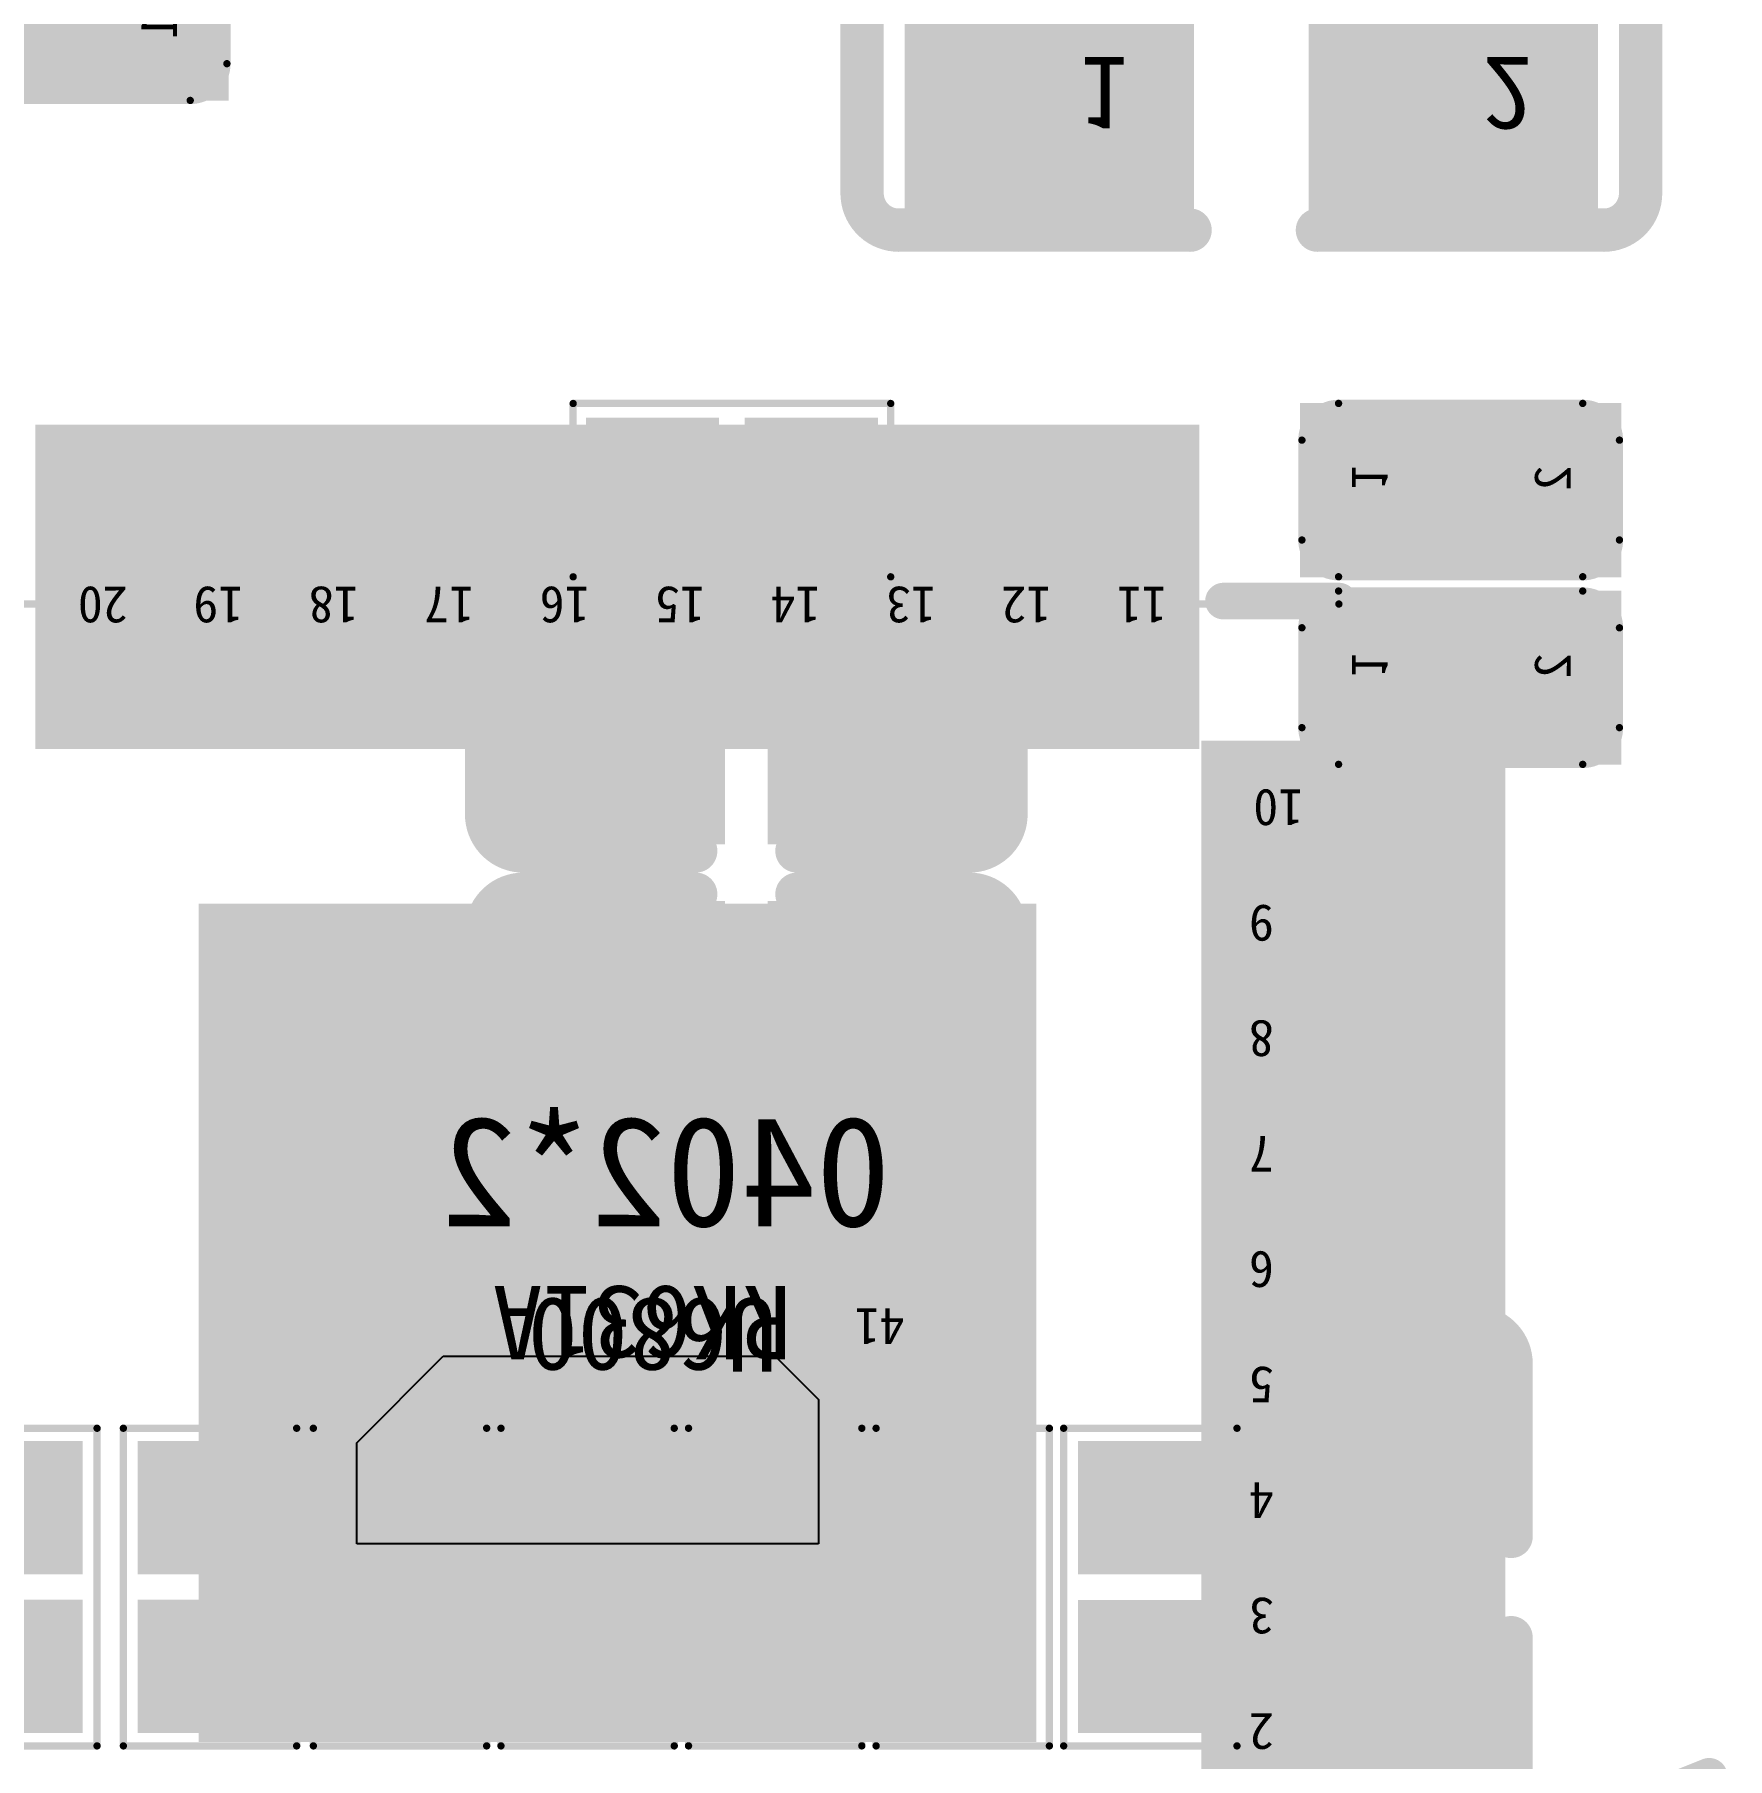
# Model space of a CAD drawing. Header units: millimetres. Extents: x 7.33 to 10.08, y 7.01 to 8.78.
# Drawn here: x 9.3666 to 9.5976, y 7.521 to 7.7561 of the extents above; entities that cross this region are included whole.
import ezdxf

# ---------------------------------------------------------------- set-up
doc = ezdxf.new("R2010")
doc.units = ezdxf.units.MM
doc.header["$MEASUREMENT"] = 0
for name, color, linetype in [('BottomLayer', 5, 'Continuous'), ('BottomOverlay', 54, 'Continuous'), ('BottomPaste', 16, 'Continuous'), ('BottomSolder', 6, 'Continuous'), ('Mechanical16', 56, 'Continuous'), ('Mechanical19', 56, 'Continuous'), ('Mechanical20', 56, 'Continuous'), ('Mechanical21', 56, 'Continuous'), ('Mechanical5', 56, 'Continuous'), ('TopLayer', 1, 'Continuous'), ('TopOverlay', 2, 'Continuous'), ('TopPaste', 8, 'Continuous'), ('TopSolder', 216, 'Continuous')]:
    doc.layers.add(name, color=color, linetype=linetype)

# ---------------------------------------------------------------- blocks, each defined once
blk = doc.blocks.new('QFN40_5R00X5R00X0R90_T_10')
at = {"layer": 'Mechanical16'}
for points, const_width in [([(-0.09862, 0.09803), (-0.09862, -0.09803)], 0.001), ([(-0.14914, 0.08185), (-0.14914, 0.06185)], 0.005), ([(-0.12414, 0.07185), (-0.14914, 0.06185)], 0.005), ([(-0.09863, -0.08268), (-0.09863, -0.09843)], 0.005), ([(-0.08288, -0.09843), (-0.09863, -0.09843)], 0.005), ([(0.09862, -0.09803), (-0.09862, -0.09803)], 0.001)]:
    blk.add_lwpolyline(points, dxfattribs=dict(at, const_width=const_width))
for points, const_width in [([(-0.15039, 0.06185, 1), (-0.14789, 0.06185, 1)], 0.0025), ([(-0.15039, 0.06185, 1), (-0.14789, 0.06185, 1)], 0.0025), ([(-0.09988, -0.08268, 1), (-0.09738, -0.08268, 1)], 0.0025), ([(-0.09988, -0.09843, 1), (-0.09738, -0.09843, 1)], 0.0025), ([(-0.09988, -0.09843, 1), (-0.09738, -0.09843, 1)], 0.0025), ([(-0.08413, -0.09843, 1), (-0.08163, -0.09843, 1)], 0.0025), ([(-0.09887, -0.09803, 1), (-0.09837, -0.09803, 1)], 0.0005), ([(-0.09887, -0.09803, 1), (-0.09837, -0.09803, 1)], 0.0005)]:
    blk.add_lwpolyline(points, format="xyb", close=True, dxfattribs=dict(at, const_width=const_width))
at = {"layer": 'TopLayer'}
for points in [[(-0.11732, 0.05059), (-0.08386, 0.05059), (-0.11732, 0.05965), (-0.08386, 0.05965)], [(-0.05335, -0.05315), (0.05295, -0.05315), (-0.05335, 0.05315), (0.05295, 0.05315)], [(-0.11732, 0.03484), (-0.08386, 0.03484), (-0.11732, 0.0439), (-0.08386, 0.0439)], [(-0.11732, 0.01909), (-0.08386, 0.01909), (-0.11732, 0.02815), (-0.08386, 0.02815)], [(-0.11732, 0.00334), (-0.08386, 0.00334), (-0.11732, 0.0124), (-0.08386, 0.0124)], [(-0.11732, -0.0124), (-0.08386, -0.0124), (-0.11732, -0.00334), (-0.08386, -0.00334)], [(-0.11732, -0.02815), (-0.08386, -0.02815), (-0.11732, -0.01909), (-0.08386, -0.01909)], [(-0.11732, -0.0439), (-0.08386, -0.0439), (-0.11732, -0.03484), (-0.08386, -0.03484)], [(-0.11732, -0.05965), (-0.08386, -0.05965), (-0.11732, -0.05059), (-0.08386, -0.05059)], [(-0.11732, -0.0754), (-0.08386, -0.0754), (-0.11732, -0.06634), (-0.08386, -0.06634)], [(-0.0756, -0.1185), (-0.06654, -0.1185), (-0.0756, -0.08228), (-0.06654, -0.08228)], [(-0.05984, -0.1185), (-0.05079, -0.1185), (-0.05984, -0.08228), (-0.05079, -0.08228)], [(-0.0441, -0.1185), (-0.03504, -0.1185), (-0.0441, -0.08228), (-0.03504, -0.08228)], [(-0.02834, -0.1185), (-0.01929, -0.1185), (-0.02834, -0.08228), (-0.01929, -0.08228)], [(-0.0126, -0.1185), (-0.00354, -0.1185), (-0.0126, -0.08228), (-0.00354, -0.08228)], [(0.00314, -0.1185), (0.0122, -0.1185), (0.00314, -0.08228), (0.0122, -0.08228)], [(0.01889, -0.1185), (0.02795, -0.1185), (0.01889, -0.08228), (0.02795, -0.08228)], [(0.03464, -0.1185), (0.0437, -0.1185), (0.03464, -0.08228), (0.0437, -0.08228)], [(0.05039, -0.1185), (0.05945, -0.1185), (0.05039, -0.08228), (0.05945, -0.08228)], [(0.06614, -0.1185), (0.0752, -0.1185), (0.06614, -0.08228), (0.0752, -0.08228)]]:
    blk.add_solid(points, dxfattribs=at)
at = {"layer": 'TopOverlay', "const_width": 0.005}
for points in [[(-0.14914, 0.08185), (-0.14914, 0.06185)], [(-0.12414, 0.07185), (-0.14914, 0.06185)], [(-0.09863, -0.08268), (-0.09863, -0.09843)], [(-0.08288, -0.09843), (-0.09863, -0.09843)]]:
    blk.add_lwpolyline(points, dxfattribs=at)
at = {"layer": 'TopOverlay', "const_width": 0.0025}
for points in [[(-0.15039, 0.06185, 1), (-0.14789, 0.06185, 1)], [(-0.15039, 0.06185, 1), (-0.14789, 0.06185, 1)], [(-0.09988, -0.08268, 1), (-0.09738, -0.08268, 1)], [(-0.09988, -0.09843, 1), (-0.09738, -0.09843, 1)], [(-0.09988, -0.09843, 1), (-0.09738, -0.09843, 1)], [(-0.08413, -0.09843, 1), (-0.08163, -0.09843, 1)]]:
    blk.add_lwpolyline(points, format="xyb", close=True, dxfattribs=at)
at = {"layer": 'TopPaste'}
for points in [[(-0.11732, 0.05059), (-0.08386, 0.05059), (-0.11732, 0.05965), (-0.08386, 0.05965)], [(-0.05335, -0.05315), (0.05295, -0.05315), (-0.05335, 0.05315), (0.05295, 0.05315)], [(-0.11732, 0.03484), (-0.08386, 0.03484), (-0.11732, 0.0439), (-0.08386, 0.0439)], [(-0.11732, 0.01909), (-0.08386, 0.01909), (-0.11732, 0.02815), (-0.08386, 0.02815)], [(-0.11732, 0.00334), (-0.08386, 0.00334), (-0.11732, 0.0124), (-0.08386, 0.0124)], [(-0.11732, -0.0124), (-0.08386, -0.0124), (-0.11732, -0.00334), (-0.08386, -0.00334)], [(-0.11732, -0.02815), (-0.08386, -0.02815), (-0.11732, -0.01909), (-0.08386, -0.01909)], [(-0.11732, -0.0439), (-0.08386, -0.0439), (-0.11732, -0.03484), (-0.08386, -0.03484)], [(-0.11732, -0.05965), (-0.08386, -0.05965), (-0.11732, -0.05059), (-0.08386, -0.05059)], [(-0.11732, -0.0754), (-0.08386, -0.0754), (-0.11732, -0.06634), (-0.08386, -0.06634)], [(-0.0756, -0.1185), (-0.06654, -0.1185), (-0.0756, -0.08228), (-0.06654, -0.08228)], [(-0.05984, -0.1185), (-0.05079, -0.1185), (-0.05984, -0.08228), (-0.05079, -0.08228)], [(-0.0441, -0.1185), (-0.03504, -0.1185), (-0.0441, -0.08228), (-0.03504, -0.08228)], [(-0.02834, -0.1185), (-0.01929, -0.1185), (-0.02834, -0.08228), (-0.01929, -0.08228)], [(-0.0126, -0.1185), (-0.00354, -0.1185), (-0.0126, -0.08228), (-0.00354, -0.08228)], [(0.00314, -0.1185), (0.0122, -0.1185), (0.00314, -0.08228), (0.0122, -0.08228)], [(0.01889, -0.1185), (0.02795, -0.1185), (0.01889, -0.08228), (0.02795, -0.08228)], [(0.03464, -0.1185), (0.0437, -0.1185), (0.03464, -0.08228), (0.0437, -0.08228)], [(0.05039, -0.1185), (0.05945, -0.1185), (0.05039, -0.08228), (0.05945, -0.08228)], [(0.06614, -0.1185), (0.0752, -0.1185), (0.06614, -0.08228), (0.0752, -0.08228)]]:
    blk.add_solid(points, dxfattribs=at)
at = {"layer": 'TopSolder'}
for points in [[(-0.12132, 0.04659), (-0.07986, 0.04659), (-0.12132, 0.06365), (-0.07986, 0.06365)], [(-0.05735, -0.05715), (0.05695, -0.05715), (-0.05735, 0.05715), (0.05695, 0.05715)], [(-0.12132, 0.03084), (-0.07986, 0.03084), (-0.12132, 0.0479), (-0.07986, 0.0479)], [(-0.12132, 0.01509), (-0.07986, 0.01509), (-0.12132, 0.03215), (-0.07986, 0.03215)], [(-0.12132, -0.00066), (-0.07986, -0.00066), (-0.12132, 0.0164), (-0.07986, 0.0164)], [(-0.12132, -0.0164), (-0.07986, -0.0164), (-0.12132, 0.00066), (-0.07986, 0.00066)], [(-0.12132, -0.03215), (-0.07986, -0.03215), (-0.12132, -0.01509), (-0.07986, -0.01509)], [(-0.12132, -0.0479), (-0.07986, -0.0479), (-0.12132, -0.03084), (-0.07986, -0.03084)], [(-0.12132, -0.06365), (-0.07986, -0.06365), (-0.12132, -0.04659), (-0.07986, -0.04659)], [(-0.12132, -0.0794), (-0.07986, -0.0794), (-0.12132, -0.06234), (-0.07986, -0.06234)], [(-0.0796, -0.1225), (-0.06254, -0.1225), (-0.0796, -0.07828), (-0.06254, -0.07828)], [(-0.06384, -0.1225), (-0.04679, -0.1225), (-0.06384, -0.07828), (-0.04679, -0.07828)], [(-0.0481, -0.1225), (-0.03104, -0.1225), (-0.0481, -0.07828), (-0.03104, -0.07828)], [(-0.03234, -0.1225), (-0.01529, -0.1225), (-0.03234, -0.07828), (-0.01529, -0.07828)], [(-0.0166, -0.1225), (0.00046, -0.1225), (-0.0166, -0.07828), (0.00046, -0.07828)], [(-0.00086, -0.1225), (0.0162, -0.1225), (-0.00086, -0.07828), (0.0162, -0.07828)], [(0.01489, -0.1225), (0.03195, -0.1225), (0.01489, -0.07828), (0.03195, -0.07828)], [(0.03064, -0.1225), (0.0477, -0.1225), (0.03064, -0.07828), (0.0477, -0.07828)], [(0.04639, -0.1225), (0.06345, -0.1225), (0.04639, -0.07828), (0.06345, -0.07828)], [(0.06214, -0.1225), (0.0792, -0.1225), (0.06214, -0.07828), (0.0792, -0.07828)]]:
    blk.add_solid(points, dxfattribs=at)
at = {"layer": 'Mechanical19'}
blk.add_text('U6800', height=0.01, dxfattribs=at).set_placement((-0.022, -0.00333))
at = {"layer": 'Mechanical20'}
for s, p in [('2', (-0.08975, 0.05325)), ('3', (-0.08975, 0.0375)), ('4', (-0.08975, 0.02175)), ('5', (-0.08975, 0.006)), ('41', (-0.03937, -0.00197)), ('6', (-0.08975, -0.00974)), ('7', (-0.08975, -0.02548)), ('8', (-0.08975, -0.04124)), ('9', (-0.08975, -0.05698)), ('10', (-0.09375, -0.07274)), ('11', (-0.07513, -0.10039)), ('12', (-0.05938, -0.10039)), ('13', (-0.04363, -0.10039)), ('14', (-0.02788, -0.10039)), ('15', (-0.01213, -0.10039)), ('16', (0.00361, -0.10039)), ('17', (0.01936, -0.10039)), ('18', (0.03511, -0.10039)), ('19', (0.05086, -0.10039)), ('20', (0.06661, -0.10039))]:
    blk.add_text(s, height=0.005, dxfattribs=at).set_placement(p)
at = {"layer": 'Mechanical21'}
blk.add_text('RK631A', height=0.01, dxfattribs=at).set_placement((-0.024, -0.005))
blk = doc.blocks.new('R0201_B_31')
at = {"layer": 'BottomLayer'}
for points in [[(-0.01792, -0.00788), (-0.00375, -0.00788), (-0.01792, 0.00787), (-0.00375, 0.00787)], [(0.00374, -0.00788), (0.01791, -0.00788), (0.00374, 0.00787), (0.01791, 0.00787)]]:
    blk.add_solid(points, dxfattribs=at)
at = {"layer": 'BottomOverlay', "const_width": 0.001}
for points in [[(-0.02166, -0.01182), (-0.02166, 0.01182)], [(-0.02166, 0.01182), (0.02166, 0.01182)], [(0.02166, -0.01182), (0.02166, 0.01182)], [(-0.02166, -0.01182), (0.02166, -0.01182)]]:
    blk.add_lwpolyline(points, dxfattribs=at)
at = {"layer": 'BottomOverlay', "const_width": 0.0005}
for points in [[(-0.02191, 0.01182, 1), (-0.02141, 0.01182, 1)], [(-0.02191, 0.01182, 1), (-0.02141, 0.01182, 1)], [(0.02141, 0.01182, 1), (0.02191, 0.01182, 1)], [(0.02141, 0.01182, 1), (0.02191, 0.01182, 1)], [(-0.02191, -0.01182, 1), (-0.02141, -0.01182, 1)], [(-0.02191, -0.01182, 1), (-0.02141, -0.01182, 1)], [(0.02141, -0.01182, 1), (0.02191, -0.01182, 1)], [(0.02141, -0.01182, 1), (0.02191, -0.01182, 1)]]:
    blk.add_lwpolyline(points, format="xyb", close=True, dxfattribs=at)
at = {"layer": 'BottomPaste'}
for points in [[(-0.01792, -0.00788), (-0.00375, -0.00788), (-0.01792, 0.00787), (-0.00375, 0.00787)], [(0.00374, -0.00788), (0.01791, -0.00788), (0.00374, 0.00787), (0.01791, 0.00787)]]:
    blk.add_solid(points, dxfattribs=at)
at = {"layer": 'BottomSolder'}
for points in [[(-0.01992, -0.00988), (-0.00175, -0.00988), (-0.01992, 0.00987), (-0.00175, 0.00987)], [(0.00174, -0.00988), (0.01991, -0.00988), (0.00174, 0.00987), (0.01991, 0.00987)]]:
    blk.add_solid(points, dxfattribs=at)
blk = doc.blocks.new('R0201_B_44')
at = {"layer": 'BottomLayer'}
for points in [[(-0.01792, -0.00788), (-0.00375, -0.00788), (-0.01792, 0.00787), (-0.00375, 0.00787)], [(0.00374, -0.00788), (0.01791, -0.00788), (0.00374, 0.00787), (0.01791, 0.00787)]]:
    blk.add_solid(points, dxfattribs=at)
at = {"layer": 'BottomOverlay', "const_width": 0.001}
for points in [[(-0.02166, 0.01182), (-0.02166, -0.01182)], [(-0.02166, 0.01182), (0.02166, 0.01182)], [(0.02166, 0.01182), (0.02166, -0.01182)], [(-0.02166, -0.01182), (0.02166, -0.01182)]]:
    blk.add_lwpolyline(points, dxfattribs=at)
at = {"layer": 'BottomOverlay', "const_width": 0.0005}
for points in [[(-0.02191, 0.01182, 1), (-0.02141, 0.01182, 1)], [(-0.02191, 0.01182, 1), (-0.02141, 0.01182, 1)], [(0.02141, 0.01182, 1), (0.02191, 0.01182, 1)], [(0.02141, 0.01182, 1), (0.02191, 0.01182, 1)], [(-0.02191, -0.01182, 1), (-0.02141, -0.01182, 1)], [(-0.02191, -0.01182, 1), (-0.02141, -0.01182, 1)], [(0.02141, -0.01182, 1), (0.02191, -0.01182, 1)], [(0.02141, -0.01182, 1), (0.02191, -0.01182, 1)]]:
    blk.add_lwpolyline(points, format="xyb", close=True, dxfattribs=at)
at = {"layer": 'BottomPaste'}
for points in [[(-0.01792, -0.00788), (-0.00375, -0.00788), (-0.01792, 0.00787), (-0.00375, 0.00787)], [(0.00374, -0.00788), (0.01791, -0.00788), (0.00374, 0.00787), (0.01791, 0.00787)]]:
    blk.add_solid(points, dxfattribs=at)
at = {"layer": 'BottomSolder'}
for points in [[(-0.01992, -0.00988), (-0.00175, -0.00988), (-0.01992, 0.00987), (-0.00175, 0.00987)], [(0.00174, -0.00988), (0.01991, -0.00988), (0.00174, 0.00987), (0.01991, 0.00987)]]:
    blk.add_solid(points, dxfattribs=at)
blk = doc.blocks.new('R0201_B_47')
at = {"layer": 'BottomLayer'}
for points in [[(-0.01792, -0.00788), (-0.00375, -0.00788), (-0.01792, 0.00787), (-0.00375, 0.00787)], [(0.00374, -0.00788), (0.01791, -0.00788), (0.00374, 0.00787), (0.01791, 0.00787)]]:
    blk.add_solid(points, dxfattribs=at)
at = {"layer": 'BottomOverlay', "const_width": 0.001}
for points in [[(-0.02166, -0.01182), (-0.02166, 0.01182)], [(0.02166, 0.01182), (-0.02166, 0.01182)], [(0.02166, -0.01182), (0.02166, 0.01182)], [(0.02166, -0.01182), (-0.02166, -0.01182)]]:
    blk.add_lwpolyline(points, dxfattribs=at)
at = {"layer": 'BottomOverlay', "const_width": 0.0005}
for points in [[(-0.02191, 0.01182, 1), (-0.02141, 0.01182, 1)], [(-0.02191, 0.01182, 1), (-0.02141, 0.01182, 1)], [(0.02141, 0.01182, 1), (0.02191, 0.01182, 1)], [(0.02141, 0.01182, 1), (0.02191, 0.01182, 1)], [(-0.02191, -0.01182, 1), (-0.02141, -0.01182, 1)], [(-0.02191, -0.01182, 1), (-0.02141, -0.01182, 1)], [(0.02141, -0.01182, 1), (0.02191, -0.01182, 1)], [(0.02141, -0.01182, 1), (0.02191, -0.01182, 1)]]:
    blk.add_lwpolyline(points, format="xyb", close=True, dxfattribs=at)
at = {"layer": 'BottomPaste'}
for points in [[(-0.01792, -0.00788), (-0.00375, -0.00788), (-0.01792, 0.00787), (-0.00375, 0.00787)], [(0.00374, -0.00788), (0.01791, -0.00788), (0.00374, 0.00787), (0.01791, 0.00787)]]:
    blk.add_solid(points, dxfattribs=at)
at = {"layer": 'BottomSolder'}
for points in [[(-0.01992, -0.00988), (-0.00175, -0.00988), (-0.01992, 0.00987), (-0.00175, 0.00987)], [(0.00174, -0.00988), (0.01991, -0.00988), (0.00174, 0.00987), (0.01991, 0.00987)]]:
    blk.add_solid(points, dxfattribs=at)
blk = doc.blocks.new('R0201_B_48')
at = {"layer": 'BottomLayer'}
for points in [[(-0.01792, -0.00788), (-0.00375, -0.00788), (-0.01792, 0.00787), (-0.00375, 0.00787)], [(0.00374, -0.00788), (0.01791, -0.00788), (0.00374, 0.00787), (0.01791, 0.00787)]]:
    blk.add_solid(points, dxfattribs=at)
at = {"layer": 'BottomOverlay', "const_width": 0.001}
for points in [[(-0.02166, -0.01182), (-0.02166, 0.01182)], [(0.02166, 0.01182), (-0.02166, 0.01182)], [(0.02166, -0.01182), (0.02166, 0.01182)], [(0.02166, -0.01182), (-0.02166, -0.01182)]]:
    blk.add_lwpolyline(points, dxfattribs=at)
at = {"layer": 'BottomOverlay', "const_width": 0.0005}
for points in [[(-0.02191, 0.01182, 1), (-0.02141, 0.01182, 1)], [(-0.02191, 0.01182, 1), (-0.02141, 0.01182, 1)], [(0.02141, 0.01182, 1), (0.02191, 0.01182, 1)], [(0.02141, 0.01182, 1), (0.02191, 0.01182, 1)], [(-0.02191, -0.01182, 1), (-0.02141, -0.01182, 1)], [(-0.02191, -0.01182, 1), (-0.02141, -0.01182, 1)], [(0.02141, -0.01182, 1), (0.02191, -0.01182, 1)], [(0.02141, -0.01182, 1), (0.02191, -0.01182, 1)]]:
    blk.add_lwpolyline(points, format="xyb", close=True, dxfattribs=at)
at = {"layer": 'BottomPaste'}
for points in [[(-0.01792, -0.00788), (-0.00375, -0.00788), (-0.01792, 0.00787), (-0.00375, 0.00787)], [(0.00374, -0.00788), (0.01791, -0.00788), (0.00374, 0.00787), (0.01791, 0.00787)]]:
    blk.add_solid(points, dxfattribs=at)
at = {"layer": 'BottomSolder'}
for points in [[(-0.01992, -0.00988), (-0.00175, -0.00988), (-0.01992, 0.00987), (-0.00175, 0.00987)], [(0.00174, -0.00988), (0.01991, -0.00988), (0.00174, 0.00987), (0.01991, 0.00987)]]:
    blk.add_solid(points, dxfattribs=at)
blk = doc.blocks.new('R0201_B_49')
at = {"layer": 'BottomLayer'}
for points in [[(-0.01792, -0.00788), (-0.00375, -0.00788), (-0.01792, 0.00787), (-0.00375, 0.00787)], [(0.00374, -0.00788), (0.01791, -0.00788), (0.00374, 0.00787), (0.01791, 0.00787)]]:
    blk.add_solid(points, dxfattribs=at)
at = {"layer": 'BottomOverlay', "const_width": 0.001}
for points in [[(-0.02166, 0.01182), (-0.02166, -0.01182)], [(-0.02166, 0.01182), (0.02166, 0.01182)], [(0.02166, 0.01182), (0.02166, -0.01182)], [(-0.02166, -0.01182), (0.02166, -0.01182)]]:
    blk.add_lwpolyline(points, dxfattribs=at)
at = {"layer": 'BottomOverlay', "const_width": 0.0005}
for points in [[(-0.02191, 0.01182, 1), (-0.02141, 0.01182, 1)], [(-0.02191, 0.01182, 1), (-0.02141, 0.01182, 1)], [(0.02141, 0.01182, 1), (0.02191, 0.01182, 1)], [(0.02141, 0.01182, 1), (0.02191, 0.01182, 1)], [(-0.02191, -0.01182, 1), (-0.02141, -0.01182, 1)], [(-0.02191, -0.01182, 1), (-0.02141, -0.01182, 1)], [(0.02141, -0.01182, 1), (0.02191, -0.01182, 1)], [(0.02141, -0.01182, 1), (0.02191, -0.01182, 1)]]:
    blk.add_lwpolyline(points, format="xyb", close=True, dxfattribs=at)
at = {"layer": 'BottomPaste'}
for points in [[(-0.01792, -0.00788), (-0.00375, -0.00788), (-0.01792, 0.00787), (-0.00375, 0.00787)], [(0.00374, -0.00788), (0.01791, -0.00788), (0.00374, 0.00787), (0.01791, 0.00787)]]:
    blk.add_solid(points, dxfattribs=at)
at = {"layer": 'BottomSolder'}
for points in [[(-0.01992, -0.00988), (-0.00175, -0.00988), (-0.01992, 0.00987), (-0.00175, 0.00987)], [(0.00174, -0.00988), (0.01991, -0.00988), (0.00174, 0.00987), (0.01991, 0.00987)]]:
    blk.add_solid(points, dxfattribs=at)
blk = doc.blocks.new('R0201_B_50')
at = {"layer": 'BottomLayer'}
for points in [[(-0.01792, -0.00788), (-0.00375, -0.00788), (-0.01792, 0.00787), (-0.00375, 0.00787)], [(0.00374, -0.00788), (0.01791, -0.00788), (0.00374, 0.00787), (0.01791, 0.00787)]]:
    blk.add_solid(points, dxfattribs=at)
at = {"layer": 'BottomOverlay', "const_width": 0.001}
for points in [[(-0.02166, -0.01182), (-0.02166, 0.01182)], [(0.02166, 0.01182), (-0.02166, 0.01182)], [(0.02166, -0.01182), (0.02166, 0.01182)], [(0.02166, -0.01182), (-0.02166, -0.01182)]]:
    blk.add_lwpolyline(points, dxfattribs=at)
at = {"layer": 'BottomOverlay', "const_width": 0.0005}
for points in [[(-0.02191, 0.01182, 1), (-0.02141, 0.01182, 1)], [(-0.02191, 0.01182, 1), (-0.02141, 0.01182, 1)], [(0.02141, 0.01182, 1), (0.02191, 0.01182, 1)], [(0.02141, 0.01182, 1), (0.02191, 0.01182, 1)], [(-0.02191, -0.01182, 1), (-0.02141, -0.01182, 1)], [(-0.02191, -0.01182, 1), (-0.02141, -0.01182, 1)], [(0.02141, -0.01182, 1), (0.02191, -0.01182, 1)], [(0.02141, -0.01182, 1), (0.02191, -0.01182, 1)]]:
    blk.add_lwpolyline(points, format="xyb", close=True, dxfattribs=at)
at = {"layer": 'BottomPaste'}
for points in [[(-0.01792, -0.00788), (-0.00375, -0.00788), (-0.01792, 0.00787), (-0.00375, 0.00787)], [(0.00374, -0.00788), (0.01791, -0.00788), (0.00374, 0.00787), (0.01791, 0.00787)]]:
    blk.add_solid(points, dxfattribs=at)
at = {"layer": 'BottomSolder'}
for points in [[(-0.01992, -0.00988), (-0.00175, -0.00988), (-0.01992, 0.00987), (-0.00175, 0.00987)], [(0.00174, -0.00988), (0.01991, -0.00988), (0.00174, 0.00987), (0.01991, 0.00987)]]:
    blk.add_solid(points, dxfattribs=at)
blk = doc.blocks.new('R0201_B_51')
at = {"layer": 'BottomLayer'}
for points in [[(-0.01792, -0.00788), (-0.00375, -0.00788), (-0.01792, 0.00787), (-0.00375, 0.00787)], [(0.00374, -0.00788), (0.01791, -0.00788), (0.00374, 0.00787), (0.01791, 0.00787)]]:
    blk.add_solid(points, dxfattribs=at)
at = {"layer": 'BottomOverlay', "const_width": 0.001}
for points in [[(-0.02166, 0.01182), (-0.02166, -0.01182)], [(-0.02166, 0.01182), (0.02166, 0.01182)], [(0.02166, 0.01182), (0.02166, -0.01182)], [(-0.02166, -0.01182), (0.02166, -0.01182)]]:
    blk.add_lwpolyline(points, dxfattribs=at)
at = {"layer": 'BottomOverlay', "const_width": 0.0005}
for points in [[(-0.02191, 0.01182, 1), (-0.02141, 0.01182, 1)], [(-0.02191, 0.01182, 1), (-0.02141, 0.01182, 1)], [(0.02141, 0.01182, 1), (0.02191, 0.01182, 1)], [(0.02141, 0.01182, 1), (0.02191, 0.01182, 1)], [(-0.02191, -0.01182, 1), (-0.02141, -0.01182, 1)], [(-0.02191, -0.01182, 1), (-0.02141, -0.01182, 1)], [(0.02141, -0.01182, 1), (0.02191, -0.01182, 1)], [(0.02141, -0.01182, 1), (0.02191, -0.01182, 1)]]:
    blk.add_lwpolyline(points, format="xyb", close=True, dxfattribs=at)
at = {"layer": 'BottomPaste'}
for points in [[(-0.01792, -0.00788), (-0.00375, -0.00788), (-0.01792, 0.00787), (-0.00375, 0.00787)], [(0.00374, -0.00788), (0.01791, -0.00788), (0.00374, 0.00787), (0.01791, 0.00787)]]:
    blk.add_solid(points, dxfattribs=at)
at = {"layer": 'BottomSolder'}
for points in [[(-0.01992, -0.00988), (-0.00175, -0.00988), (-0.01992, 0.00987), (-0.00175, 0.00987)], [(0.00174, -0.00988), (0.01991, -0.00988), (0.00174, 0.00987), (0.01991, 0.00987)]]:
    blk.add_solid(points, dxfattribs=at)
blk = doc.blocks.new('R0201_B_52')
at = {"layer": 'BottomLayer'}
for points in [[(-0.01792, -0.00788), (-0.00375, -0.00788), (-0.01792, 0.00787), (-0.00375, 0.00787)], [(0.00374, -0.00788), (0.01791, -0.00788), (0.00374, 0.00787), (0.01791, 0.00787)]]:
    blk.add_solid(points, dxfattribs=at)
at = {"layer": 'BottomOverlay', "const_width": 0.001}
for points in [[(-0.02166, -0.01182), (-0.02166, 0.01182)], [(0.02166, 0.01182), (-0.02166, 0.01182)], [(0.02166, -0.01182), (0.02166, 0.01182)], [(0.02166, -0.01182), (-0.02166, -0.01182)]]:
    blk.add_lwpolyline(points, dxfattribs=at)
at = {"layer": 'BottomOverlay', "const_width": 0.0005}
for points in [[(-0.02191, 0.01182, 1), (-0.02141, 0.01182, 1)], [(-0.02191, 0.01182, 1), (-0.02141, 0.01182, 1)], [(0.02141, 0.01182, 1), (0.02191, 0.01182, 1)], [(0.02141, 0.01182, 1), (0.02191, 0.01182, 1)], [(-0.02191, -0.01182, 1), (-0.02141, -0.01182, 1)], [(-0.02191, -0.01182, 1), (-0.02141, -0.01182, 1)], [(0.02141, -0.01182, 1), (0.02191, -0.01182, 1)], [(0.02141, -0.01182, 1), (0.02191, -0.01182, 1)]]:
    blk.add_lwpolyline(points, format="xyb", close=True, dxfattribs=at)
at = {"layer": 'BottomPaste'}
for points in [[(-0.01792, -0.00788), (-0.00375, -0.00788), (-0.01792, 0.00787), (-0.00375, 0.00787)], [(0.00374, -0.00788), (0.01791, -0.00788), (0.00374, 0.00787), (0.01791, 0.00787)]]:
    blk.add_solid(points, dxfattribs=at)
at = {"layer": 'BottomSolder'}
for points in [[(-0.01992, -0.00988), (-0.00175, -0.00988), (-0.01992, 0.00987), (-0.00175, 0.00987)], [(0.00174, -0.00988), (0.01991, -0.00988), (0.00174, 0.00987), (0.01991, 0.00987)]]:
    blk.add_solid(points, dxfattribs=at)
blk = doc.blocks.new('C0402_B_244')
at = {"layer": 'BottomLayer'}
for points in [[(-0.0069, -0.01083), (-0.0069, 0.01082), (-0.02855, -0.01083), (-0.02855, 0.01082)], [(0.02855, -0.01083), (0.02855, 0.01082), (0.0069, -0.01083), (0.0069, 0.01082)]]:
    blk.add_solid(points, dxfattribs=at)
at = {"layer": 'BottomOverlay', "const_width": 0.00591}
for points in [[(-0.03543, 0.01075, -0.414249), (-0.03043, 0.01575)], [(0.03043, 0.01575, -0.414249), (0.03543, 0.01075)], [(-0.03043, -0.01575, -0.414331), (-0.03543, -0.01075)], [(0.03543, -0.01075, -0.414331), (0.03043, -0.01575)]]:
    blk.add_lwpolyline(points, format="xyb", dxfattribs=at)
for points in [[(-0.03043, 0.01575), (-0.0069, 0.01575)], [(0.0069, 0.01575), (0.03043, 0.01575)], [(-0.03543, -0.01075), (-0.03543, 0.01075)], [(0.03543, -0.01075), (0.03543, 0.01075)], [(-0.03043, -0.01575), (-0.0069, -0.01575)], [(0.0069, -0.01575), (0.03043, -0.01575)]]:
    blk.add_lwpolyline(points, dxfattribs=at)
at = {"layer": 'BottomOverlay', "const_width": 0.00295}
for points in [[(-0.03191, 0.01575, 1), (-0.02895, 0.01575, 1)], [(-0.03191, 0.01575, 1), (-0.02895, 0.01575, 1)], [(-0.00837, 0.01575, 1), (-0.00542, 0.01575, 1)], [(0.00543, 0.01575, 1), (0.00838, 0.01575, 1)], [(0.02895, 0.01575, 1), (0.03191, 0.01575, 1)], [(0.02895, 0.01575, 1), (0.03191, 0.01575, 1)], [(-0.03691, 0.01075, 1), (-0.03395, 0.01075, 1)], [(-0.03691, 0.01075, 1), (-0.03395, 0.01075, 1)], [(0.03395, 0.01075, 1), (0.03691, 0.01075, 1)], [(0.03395, 0.01075, 1), (0.03691, 0.01075, 1)], [(-0.03691, -0.01075, 1), (-0.03395, -0.01075, 1)], [(-0.03691, -0.01075, 1), (-0.03395, -0.01075, 1)], [(0.03395, -0.01075, 1), (0.03691, -0.01075, 1)], [(0.03395, -0.01075, 1), (0.03691, -0.01075, 1)], [(-0.03191, -0.01575, 1), (-0.02895, -0.01575, 1)], [(-0.03191, -0.01575, 1), (-0.02895, -0.01575, 1)], [(-0.00837, -0.01575, 1), (-0.00542, -0.01575, 1)], [(0.00543, -0.01575, 1), (0.00838, -0.01575, 1)], [(0.02895, -0.01575, 1), (0.03191, -0.01575, 1)], [(0.02895, -0.01575, 1), (0.03191, -0.01575, 1)]]:
    blk.add_lwpolyline(points, format="xyb", close=True, dxfattribs=at)
at = {"layer": 'BottomPaste'}
for points in [[(-0.0069, -0.01083), (-0.0069, 0.01082), (-0.02855, -0.01083), (-0.02855, 0.01082)], [(0.02855, -0.01083), (0.02855, 0.01082), (0.0069, -0.01083), (0.0069, 0.01082)]]:
    blk.add_solid(points, dxfattribs=at)
at = {"layer": 'BottomSolder'}
for points in [[(-0.0029, -0.01483), (-0.0029, 0.01482), (-0.03254, -0.01483), (-0.03254, 0.01482)], [(0.03254, -0.01483), (0.03254, 0.01482), (0.0029, -0.01483), (0.0029, 0.01482)]]:
    blk.add_solid(points, dxfattribs=at)
blk = doc.blocks.new('C0402_B_248')
at = {"layer": 'BottomLayer'}
for points in [[(-0.0069, -0.01083), (-0.0069, 0.01082), (-0.02855, -0.01083), (-0.02855, 0.01082)], [(0.02855, -0.01083), (0.02855, 0.01082), (0.0069, -0.01083), (0.0069, 0.01082)]]:
    blk.add_solid(points, dxfattribs=at)
at = {"layer": 'BottomOverlay', "const_width": 0.00591}
for points in [[(-0.03543, 0.01075, -0.414249), (-0.03043, 0.01575)], [(0.03043, 0.01575, -0.414249), (0.03543, 0.01075)], [(-0.03043, -0.01575, -0.414331), (-0.03543, -0.01075)], [(0.03543, -0.01075, -0.414331), (0.03043, -0.01575)]]:
    blk.add_lwpolyline(points, format="xyb", dxfattribs=at)
for points in [[(-0.03043, 0.01575), (-0.0069, 0.01575)], [(0.0069, 0.01575), (0.03043, 0.01575)], [(-0.03543, -0.01075), (-0.03543, 0.01075)], [(0.03543, -0.01075), (0.03543, 0.01075)], [(-0.03043, -0.01575), (-0.0069, -0.01575)], [(0.0069, -0.01575), (0.03043, -0.01575)]]:
    blk.add_lwpolyline(points, dxfattribs=at)
at = {"layer": 'BottomOverlay', "const_width": 0.00295}
for points in [[(-0.03191, 0.01575, 1), (-0.02895, 0.01575, 1)], [(-0.03191, 0.01575, 1), (-0.02895, 0.01575, 1)], [(-0.00837, 0.01575, 1), (-0.00542, 0.01575, 1)], [(0.00543, 0.01575, 1), (0.00838, 0.01575, 1)], [(0.02895, 0.01575, 1), (0.03191, 0.01575, 1)], [(0.02895, 0.01575, 1), (0.03191, 0.01575, 1)], [(-0.03691, 0.01075, 1), (-0.03395, 0.01075, 1)], [(-0.03691, 0.01075, 1), (-0.03395, 0.01075, 1)], [(0.03395, 0.01075, 1), (0.03691, 0.01075, 1)], [(0.03395, 0.01075, 1), (0.03691, 0.01075, 1)], [(-0.03691, -0.01075, 1), (-0.03395, -0.01075, 1)], [(-0.03691, -0.01075, 1), (-0.03395, -0.01075, 1)], [(0.03395, -0.01075, 1), (0.03691, -0.01075, 1)], [(0.03395, -0.01075, 1), (0.03691, -0.01075, 1)], [(-0.03191, -0.01575, 1), (-0.02895, -0.01575, 1)], [(-0.03191, -0.01575, 1), (-0.02895, -0.01575, 1)], [(-0.00837, -0.01575, 1), (-0.00542, -0.01575, 1)], [(0.00543, -0.01575, 1), (0.00838, -0.01575, 1)], [(0.02895, -0.01575, 1), (0.03191, -0.01575, 1)], [(0.02895, -0.01575, 1), (0.03191, -0.01575, 1)]]:
    blk.add_lwpolyline(points, format="xyb", close=True, dxfattribs=at)
at = {"layer": 'BottomPaste'}
for points in [[(-0.0069, -0.01083), (-0.0069, 0.01082), (-0.02855, -0.01083), (-0.02855, 0.01082)], [(0.02855, -0.01083), (0.02855, 0.01082), (0.0069, -0.01083), (0.0069, 0.01082)]]:
    blk.add_solid(points, dxfattribs=at)
at = {"layer": 'BottomSolder'}
for points in [[(-0.0029, -0.01483), (-0.0029, 0.01482), (-0.03254, -0.01483), (-0.03254, 0.01482)], [(0.03254, -0.01483), (0.03254, 0.01482), (0.0029, -0.01483), (0.0029, 0.01482)]]:
    blk.add_solid(points, dxfattribs=at)
blk = doc.blocks.new('C0402_B_249')
at = {"layer": 'BottomLayer'}
for points in [[(-0.0069, -0.01083), (-0.0069, 0.01082), (-0.02855, -0.01083), (-0.02855, 0.01082)], [(0.02855, -0.01083), (0.02855, 0.01082), (0.0069, -0.01083), (0.0069, 0.01082)]]:
    blk.add_solid(points, dxfattribs=at)
at = {"layer": 'BottomOverlay', "const_width": 0.00591}
for points in [[(-0.03543, 0.01075, -0.414249), (-0.03043, 0.01575)], [(0.03043, 0.01575, -0.414249), (0.03543, 0.01075)], [(-0.03043, -0.01575, -0.414331), (-0.03543, -0.01075)], [(0.03543, -0.01075, -0.414331), (0.03043, -0.01575)]]:
    blk.add_lwpolyline(points, format="xyb", dxfattribs=at)
for points in [[(-0.0069, 0.01575), (-0.03043, 0.01575)], [(0.03043, 0.01575), (0.0069, 0.01575)], [(-0.03543, -0.01075), (-0.03543, 0.01075)], [(0.03543, -0.01075), (0.03543, 0.01075)], [(-0.0069, -0.01575), (-0.03043, -0.01575)], [(0.03043, -0.01575), (0.0069, -0.01575)]]:
    blk.add_lwpolyline(points, dxfattribs=at)
at = {"layer": 'BottomOverlay', "const_width": 0.00295}
for points in [[(-0.03191, 0.01575, 1), (-0.02895, 0.01575, 1)], [(-0.03191, 0.01575, 1), (-0.02895, 0.01575, 1)], [(-0.00837, 0.01575, 1), (-0.00542, 0.01575, 1)], [(0.00543, 0.01575, 1), (0.00838, 0.01575, 1)], [(0.02895, 0.01575, 1), (0.03191, 0.01575, 1)], [(0.02895, 0.01575, 1), (0.03191, 0.01575, 1)], [(-0.03691, 0.01075, 1), (-0.03395, 0.01075, 1)], [(-0.03691, 0.01075, 1), (-0.03395, 0.01075, 1)], [(0.03395, 0.01075, 1), (0.03691, 0.01075, 1)], [(0.03395, 0.01075, 1), (0.03691, 0.01075, 1)], [(-0.03691, -0.01075, 1), (-0.03395, -0.01075, 1)], [(-0.03691, -0.01075, 1), (-0.03395, -0.01075, 1)], [(0.03395, -0.01075, 1), (0.03691, -0.01075, 1)], [(0.03395, -0.01075, 1), (0.03691, -0.01075, 1)], [(-0.03191, -0.01575, 1), (-0.02895, -0.01575, 1)], [(-0.03191, -0.01575, 1), (-0.02895, -0.01575, 1)], [(-0.00837, -0.01575, 1), (-0.00542, -0.01575, 1)], [(0.00543, -0.01575, 1), (0.00838, -0.01575, 1)], [(0.02895, -0.01575, 1), (0.03191, -0.01575, 1)], [(0.02895, -0.01575, 1), (0.03191, -0.01575, 1)]]:
    blk.add_lwpolyline(points, format="xyb", close=True, dxfattribs=at)
at = {"layer": 'BottomPaste'}
for points in [[(-0.0069, -0.01083), (-0.0069, 0.01082), (-0.02855, -0.01083), (-0.02855, 0.01082)], [(0.02855, -0.01083), (0.02855, 0.01082), (0.0069, -0.01083), (0.0069, 0.01082)]]:
    blk.add_solid(points, dxfattribs=at)
at = {"layer": 'BottomSolder'}
for points in [[(-0.0029, -0.01483), (-0.0029, 0.01482), (-0.03254, -0.01483), (-0.03254, 0.01482)], [(0.03254, -0.01483), (0.03254, 0.01482), (0.0029, -0.01483), (0.0029, 0.01482)]]:
    blk.add_solid(points, dxfattribs=at)
blk = doc.blocks.new('C0201_B_254')
at = {"layer": 'BottomLayer'}
for points in [[(-0.01792, -0.00788), (-0.00375, -0.00788), (-0.01792, 0.00787), (-0.00375, 0.00787)], [(0.00374, -0.00788), (0.01791, -0.00788), (0.00374, 0.00787), (0.01791, 0.00787)]]:
    blk.add_solid(points, dxfattribs=at)
at = {"layer": 'BottomOverlay', "const_width": 0.001}
for points in [[(-0.02166, 0.00681, -0.414249), (-0.01666, 0.01182)], [(0.01665, 0.01182, -0.414214), (0.02166, 0.00681)], [(-0.01666, -0.01182, -0.414178), (-0.02166, -0.00681)], [(0.02166, -0.00681, -0.414132), (0.01665, -0.01182)]]:
    blk.add_lwpolyline(points, format="xyb", dxfattribs=at)
for points in [[(-0.01666, 0.01182), (0.01665, 0.01182)], [(-0.02166, -0.00681), (-0.02166, 0.00681)], [(0.02166, -0.00681), (0.02166, 0.00681)], [(-0.01666, -0.01182), (0.01665, -0.01182)]]:
    blk.add_lwpolyline(points, dxfattribs=at)
at = {"layer": 'BottomOverlay', "const_width": 0.0005}
for points in [[(-0.01691, 0.01182, 1), (-0.01641, 0.01182, 1)], [(-0.01691, 0.01182, 1), (-0.01641, 0.01182, 1)], [(0.0164, 0.01182, 1), (0.0169, 0.01182, 1)], [(0.0164, 0.01182, 1), (0.0169, 0.01182, 1)], [(-0.02191, 0.00681, 1), (-0.02141, 0.00681, 1)], [(-0.02191, 0.00681, 1), (-0.02141, 0.00681, 1)], [(0.02141, 0.00681, 1), (0.02191, 0.00681, 1)], [(0.02141, 0.00681, 1), (0.02191, 0.00681, 1)], [(-0.02191, -0.00681, 1), (-0.02141, -0.00681, 1)], [(-0.02191, -0.00681, 1), (-0.02141, -0.00681, 1)], [(0.02141, -0.00681, 1), (0.02191, -0.00681, 1)], [(0.02141, -0.00681, 1), (0.02191, -0.00681, 1)], [(-0.01691, -0.01182, 1), (-0.01641, -0.01182, 1)], [(-0.01691, -0.01182, 1), (-0.01641, -0.01182, 1)], [(0.0164, -0.01182, 1), (0.0169, -0.01182, 1)], [(0.0164, -0.01182, 1), (0.0169, -0.01182, 1)]]:
    blk.add_lwpolyline(points, format="xyb", close=True, dxfattribs=at)
at = {"layer": 'BottomPaste'}
for points in [[(-0.01792, -0.00788), (-0.00375, -0.00788), (-0.01792, 0.00787), (-0.00375, 0.00787)], [(0.00374, -0.00788), (0.01791, -0.00788), (0.00374, 0.00787), (0.01791, 0.00787)]]:
    blk.add_solid(points, dxfattribs=at)
at = {"layer": 'BottomSolder'}
for points in [[(-0.02192, -0.01188), (0.00025, -0.01188), (-0.02192, 0.01187), (0.00025, 0.01187)], [(-0.00026, -0.01188), (0.02191, -0.01188), (-0.00026, 0.01187), (0.02191, 0.01187)]]:
    blk.add_solid(points, dxfattribs=at)
at = {"layer": 'Mechanical20', "text_generation_flag": 2}
for s, rotation, p in [('1', -90, (-0.01484, 0)), ('2', -270, (0.015, 0.00333))]:
    blk.add_text(s, height=0.005, rotation=rotation, dxfattribs=at).set_placement(p)
blk = doc.blocks.new('C0201_B_255')
at = {"layer": 'BottomLayer'}
for points in [[(-0.01792, -0.00788), (-0.00375, -0.00788), (-0.01792, 0.00787), (-0.00375, 0.00787)], [(0.00374, -0.00788), (0.01791, -0.00788), (0.00374, 0.00787), (0.01791, 0.00787)]]:
    blk.add_solid(points, dxfattribs=at)
at = {"layer": 'BottomOverlay', "const_width": 0.001}
for points in [[(-0.02166, 0.00681, -0.414249), (-0.01666, 0.01182)], [(0.01665, 0.01182, -0.414214), (0.02166, 0.00681)], [(-0.01666, -0.01182, -0.414178), (-0.02166, -0.00681)], [(0.02166, -0.00681, -0.414132), (0.01665, -0.01182)]]:
    blk.add_lwpolyline(points, format="xyb", dxfattribs=at)
for points in [[(-0.01666, 0.01182), (0.01665, 0.01182)], [(-0.02166, -0.00681), (-0.02166, 0.00681)], [(0.02166, -0.00681), (0.02166, 0.00681)], [(-0.01666, -0.01182), (0.01665, -0.01182)]]:
    blk.add_lwpolyline(points, dxfattribs=at)
at = {"layer": 'BottomOverlay', "const_width": 0.0005}
for points in [[(-0.01691, 0.01182, 1), (-0.01641, 0.01182, 1)], [(-0.01691, 0.01182, 1), (-0.01641, 0.01182, 1)], [(0.0164, 0.01182, 1), (0.0169, 0.01182, 1)], [(0.0164, 0.01182, 1), (0.0169, 0.01182, 1)], [(-0.02191, 0.00681, 1), (-0.02141, 0.00681, 1)], [(-0.02191, 0.00681, 1), (-0.02141, 0.00681, 1)], [(0.02141, 0.00681, 1), (0.02191, 0.00681, 1)], [(0.02141, 0.00681, 1), (0.02191, 0.00681, 1)], [(-0.02191, -0.00681, 1), (-0.02141, -0.00681, 1)], [(-0.02191, -0.00681, 1), (-0.02141, -0.00681, 1)], [(0.02141, -0.00681, 1), (0.02191, -0.00681, 1)], [(0.02141, -0.00681, 1), (0.02191, -0.00681, 1)], [(-0.01691, -0.01182, 1), (-0.01641, -0.01182, 1)], [(-0.01691, -0.01182, 1), (-0.01641, -0.01182, 1)], [(0.0164, -0.01182, 1), (0.0169, -0.01182, 1)], [(0.0164, -0.01182, 1), (0.0169, -0.01182, 1)]]:
    blk.add_lwpolyline(points, format="xyb", close=True, dxfattribs=at)
at = {"layer": 'BottomPaste'}
for points in [[(-0.01792, -0.00788), (-0.00375, -0.00788), (-0.01792, 0.00787), (-0.00375, 0.00787)], [(0.00374, -0.00788), (0.01791, -0.00788), (0.00374, 0.00787), (0.01791, 0.00787)]]:
    blk.add_solid(points, dxfattribs=at)
at = {"layer": 'BottomSolder'}
for points in [[(-0.02192, -0.01188), (0.00025, -0.01188), (-0.02192, 0.01187), (0.00025, 0.01187)], [(-0.00026, -0.01188), (0.02191, -0.01188), (-0.00026, 0.01187), (0.02191, 0.01187)]]:
    blk.add_solid(points, dxfattribs=at)
at = {"layer": 'Mechanical20', "text_generation_flag": 2}
for s, rotation, p in [('1', -90, (-0.01484, 0)), ('2', -270, (0.015, 0.00333))]:
    blk.add_text(s, height=0.005, rotation=rotation, dxfattribs=at).set_placement(p)
blk = doc.blocks.new('C0603_B_481')
at = {"layer": 'BottomLayer'}
for points in [[(-0.01181, 0.01771), (-0.04331, 0.01771), (-0.01181, -0.01771), (-0.04331, -0.01771)], [(0.04331, 0.01771), (0.01181, 0.01771), (0.04331, -0.01771), (0.01181, -0.01771)]]:
    blk.add_solid(points, dxfattribs=at)
at = {"layer": 'BottomOverlay', "const_width": 0.00591}
for points in [[(-0.0531, 0.0186, -0.414214), (-0.0481, 0.0236)], [(0.0481, 0.0236, -0.414214), (0.0531, 0.0186)], [(-0.0481, -0.0236, -0.414214), (-0.0531, -0.0186)], [(0.0531, -0.0186, -0.414214), (0.0481, -0.0236)]]:
    blk.add_lwpolyline(points, format="xyb", dxfattribs=at)
for points in [[(-0.0481, 0.0236), (-0.00836, 0.0236)], [(0.00902, 0.0236), (0.0481, 0.0236)], [(-0.0531, -0.0186), (-0.0531, 0.0186)], [(0.0531, -0.0186), (0.0531, 0.0186)], [(-0.0481, -0.0236), (-0.00836, -0.0236)], [(0.00902, -0.0236), (0.0481, -0.0236)]]:
    blk.add_lwpolyline(points, dxfattribs=at)
at = {"layer": 'BottomOverlay', "const_width": 0.00296}
for points in [[(-0.04958, 0.0236, 1), (-0.04662, 0.0236, 1)], [(-0.04958, 0.0236, 1), (-0.04662, 0.0236, 1)], [(-0.00984, 0.0236, 1), (-0.00688, 0.0236, 1)], [(0.00754, 0.0236, 1), (0.0105, 0.0236, 1)], [(0.04662, 0.0236, 1), (0.04958, 0.0236, 1)], [(0.04662, 0.0236, 1), (0.04958, 0.0236, 1)], [(-0.05458, 0.0186, 1), (-0.05162, 0.0186, 1)], [(-0.05458, 0.0186, 1), (-0.05162, 0.0186, 1)], [(0.05162, 0.0186, 1), (0.05458, 0.0186, 1)], [(0.05162, 0.0186, 1), (0.05458, 0.0186, 1)], [(-0.05458, -0.0186, 1), (-0.05162, -0.0186, 1)], [(-0.05458, -0.0186, 1), (-0.05162, -0.0186, 1)], [(0.05162, -0.0186, 1), (0.05458, -0.0186, 1)], [(0.05162, -0.0186, 1), (0.05458, -0.0186, 1)], [(-0.04958, -0.0236, 1), (-0.04662, -0.0236, 1)], [(-0.04958, -0.0236, 1), (-0.04662, -0.0236, 1)], [(-0.00984, -0.0236, 1), (-0.00688, -0.0236, 1)], [(0.00754, -0.0236, 1), (0.0105, -0.0236, 1)], [(0.04662, -0.0236, 1), (0.04958, -0.0236, 1)], [(0.04662, -0.0236, 1), (0.04958, -0.0236, 1)]]:
    blk.add_lwpolyline(points, format="xyb", close=True, dxfattribs=at)
at = {"layer": 'BottomPaste'}
for points in [[(-0.01181, 0.01771), (-0.04331, 0.01771), (-0.01181, -0.01771), (-0.04331, -0.01771)], [(0.04331, 0.01771), (0.01181, 0.01771), (0.04331, -0.01771), (0.01181, -0.01771)]]:
    blk.add_solid(points, dxfattribs=at)
at = {"layer": 'BottomSolder'}
for points in [[(-0.00781, 0.02171), (-0.04731, 0.02171), (-0.00781, -0.02171), (-0.04731, -0.02171)], [(0.04731, 0.02171), (0.00781, 0.02171), (0.04731, -0.02171), (0.00781, -0.02171)]]:
    blk.add_solid(points, dxfattribs=at)
at = {"layer": 'Mechanical16', "const_width": 0.00591}
for points in [[(-0.0531, 0.0186, -0.414214), (-0.0481, 0.0236)], [(0.0481, 0.0236, -0.414214), (0.0531, 0.0186)], [(-0.0481, -0.0236, -0.414214), (-0.0531, -0.0186)], [(0.0531, -0.0186, -0.414214), (0.0481, -0.0236)]]:
    blk.add_lwpolyline(points, format="xyb", dxfattribs=at)
for points in [[(-0.0481, 0.0236), (-0.00836, 0.0236)], [(0.00902, 0.0236), (0.0481, 0.0236)], [(-0.0531, -0.0186), (-0.0531, 0.0186)], [(0.0531, -0.0186), (0.0531, 0.0186)], [(-0.0481, -0.0236), (-0.00836, -0.0236)], [(0.00902, -0.0236), (0.0481, -0.0236)]]:
    blk.add_lwpolyline(points, dxfattribs=at)
at = {"layer": 'Mechanical16', "const_width": 0.00296}
for points in [[(-0.04958, 0.0236, 1), (-0.04662, 0.0236, 1)], [(-0.04958, 0.0236, 1), (-0.04662, 0.0236, 1)], [(-0.00984, 0.0236, 1), (-0.00688, 0.0236, 1)], [(0.00754, 0.0236, 1), (0.0105, 0.0236, 1)], [(0.04662, 0.0236, 1), (0.04958, 0.0236, 1)], [(0.04662, 0.0236, 1), (0.04958, 0.0236, 1)], [(-0.05458, 0.0186, 1), (-0.05162, 0.0186, 1)], [(-0.05458, 0.0186, 1), (-0.05162, 0.0186, 1)], [(0.05162, 0.0186, 1), (0.05458, 0.0186, 1)], [(0.05162, 0.0186, 1), (0.05458, 0.0186, 1)], [(-0.05458, -0.0186, 1), (-0.05162, -0.0186, 1)], [(-0.05458, -0.0186, 1), (-0.05162, -0.0186, 1)], [(0.05162, -0.0186, 1), (0.05458, -0.0186, 1)], [(0.05162, -0.0186, 1), (0.05458, -0.0186, 1)], [(-0.04958, -0.0236, 1), (-0.04662, -0.0236, 1)], [(-0.04958, -0.0236, 1), (-0.04662, -0.0236, 1)], [(-0.00984, -0.0236, 1), (-0.00688, -0.0236, 1)], [(0.00754, -0.0236, 1), (0.0105, -0.0236, 1)], [(0.04662, -0.0236, 1), (0.04958, -0.0236, 1)], [(0.04662, -0.0236, 1), (0.04958, -0.0236, 1)]]:
    blk.add_lwpolyline(points, format="xyb", close=True, dxfattribs=at)
at = {"layer": 'Mechanical20', "text_generation_flag": 2}
for s, p in [('1', (-0.02356, 0)), ('2', (0.03156, 0))]:
    blk.add_text(s, height=0.01, rotation=180, dxfattribs=at).set_placement(p)
blk = doc.blocks.new('C0201_B_485')
at = {"layer": 'BottomLayer'}
for points in [[(-0.01792, -0.00788), (-0.00375, -0.00788), (-0.01792, 0.00787), (-0.00375, 0.00787)], [(0.00374, -0.00788), (0.01791, -0.00788), (0.00374, 0.00787), (0.01791, 0.00787)]]:
    blk.add_solid(points, dxfattribs=at)
at = {"layer": 'BottomOverlay', "const_width": 0.001}
for points in [[(-0.02166, 0.00681, -0.414249), (-0.01666, 0.01182)], [(0.01665, 0.01182, -0.414214), (0.02166, 0.00681)], [(-0.01666, -0.01182, -0.414178), (-0.02166, -0.00681)], [(0.02166, -0.00681, -0.414132), (0.01665, -0.01182)]]:
    blk.add_lwpolyline(points, format="xyb", dxfattribs=at)
for points in [[(0.01665, 0.01182), (-0.01666, 0.01182)], [(-0.02166, 0.00681), (-0.02166, -0.00681)], [(0.02166, 0.00681), (0.02166, -0.00681)], [(0.01665, -0.01182), (-0.01666, -0.01182)]]:
    blk.add_lwpolyline(points, dxfattribs=at)
at = {"layer": 'BottomOverlay', "const_width": 0.0005}
for points in [[(-0.01691, 0.01182, 1), (-0.01641, 0.01182, 1)], [(-0.01691, 0.01182, 1), (-0.01641, 0.01182, 1)], [(0.0164, 0.01182, 1), (0.0169, 0.01182, 1)], [(0.0164, 0.01182, 1), (0.0169, 0.01182, 1)], [(-0.02191, 0.00681, 1), (-0.02141, 0.00681, 1)], [(-0.02191, 0.00681, 1), (-0.02141, 0.00681, 1)], [(0.02141, 0.00681, 1), (0.02191, 0.00681, 1)], [(0.02141, 0.00681, 1), (0.02191, 0.00681, 1)], [(-0.02191, -0.00681, 1), (-0.02141, -0.00681, 1)], [(-0.02191, -0.00681, 1), (-0.02141, -0.00681, 1)], [(0.02141, -0.00681, 1), (0.02191, -0.00681, 1)], [(0.02141, -0.00681, 1), (0.02191, -0.00681, 1)], [(-0.01691, -0.01182, 1), (-0.01641, -0.01182, 1)], [(-0.01691, -0.01182, 1), (-0.01641, -0.01182, 1)], [(0.0164, -0.01182, 1), (0.0169, -0.01182, 1)], [(0.0164, -0.01182, 1), (0.0169, -0.01182, 1)]]:
    blk.add_lwpolyline(points, format="xyb", close=True, dxfattribs=at)
at = {"layer": 'BottomPaste'}
for points in [[(-0.01792, -0.00788), (-0.00375, -0.00788), (-0.01792, 0.00787), (-0.00375, 0.00787)], [(0.00374, -0.00788), (0.01791, -0.00788), (0.00374, 0.00787), (0.01791, 0.00787)]]:
    blk.add_solid(points, dxfattribs=at)
at = {"layer": 'BottomSolder'}
for points in [[(-0.02192, -0.01188), (0.00025, -0.01188), (-0.02192, 0.01187), (0.00025, 0.01187)], [(-0.00026, -0.01188), (0.02191, -0.01188), (-0.00026, 0.01187), (0.02191, 0.01187)]]:
    blk.add_solid(points, dxfattribs=at)
at = {"layer": 'Mechanical20', "text_generation_flag": 2}
for s, rotation, p in [('1', -90, (-0.01484, 0)), ('2', 90, (0.015, 0.00333))]:
    blk.add_text(s, height=0.005, rotation=rotation, dxfattribs=at).set_placement(p)

msp = doc.modelspace()

# ---------------------------------------------------------------- linework, layer by layer
at = {"layer": 'BottomLayer'}
for p, q in [((9.41059, 7.56405), (9.4224, 7.57586)), ((9.4224, 7.57586), (9.46768, 7.57586)), ((9.46768, 7.57586), (9.47358, 7.56995)), ((9.47358, 7.56995), (9.47358, 7.55027)), ((9.41059, 7.55027), (9.41059, 7.56405)), ((9.47358, 7.55027), (9.41059, 7.55027))]:
    msp.add_line(p, q, dxfattribs=at)

# ---------------------------------------------------------------- block references
for name, p in [('C0603_B_481', (9.53264, 7.75302)), ('R0201_B_31', (9.46178, 7.69396))]:
    msp.add_blockref(name, p)
for name, p, rotation in [('C0201_B_485', (9.37122, 7.75893), 180), ('C0201_B_254', (9.5612, 7.69397), 360), ('QFN40_5R00X5R00X0R90_T_10', (9.44596, 7.5804), 180), ('C0201_B_255', (9.5612, 7.66838), 360), ('C0402_B_244', (9.46374, 7.6605), 360), ('C0402_B_248', (9.46374, 7.6231), 360), ('C0402_B_249', (9.55233, 7.54436), 90), ('R0201_B_44', (9.36335, 7.54436), 270), ('R0201_B_51', (9.39058, 7.54436), 270), ('R0201_B_52', (9.4165, 7.54436), 90), ('R0201_B_48', (9.44209, 7.54436), 90), ('R0201_B_50', (9.46768, 7.54436), 90), ('R0201_B_49', (9.49327, 7.54436), 270), ('R0201_B_47', (9.51886, 7.54436), 90)]:
    msp.add_blockref(name, p, dxfattribs=dict(rotation=rotation))

# ---------------------------------------------------------------- texts
at = {"layer": 'Mechanical5', "text_generation_flag": 2}
msp.add_text('0402*2', height=0.015, rotation=360, dxfattribs=at).set_placement((9.48343, 7.59357))

doc.saveas('drawing.dxf')
